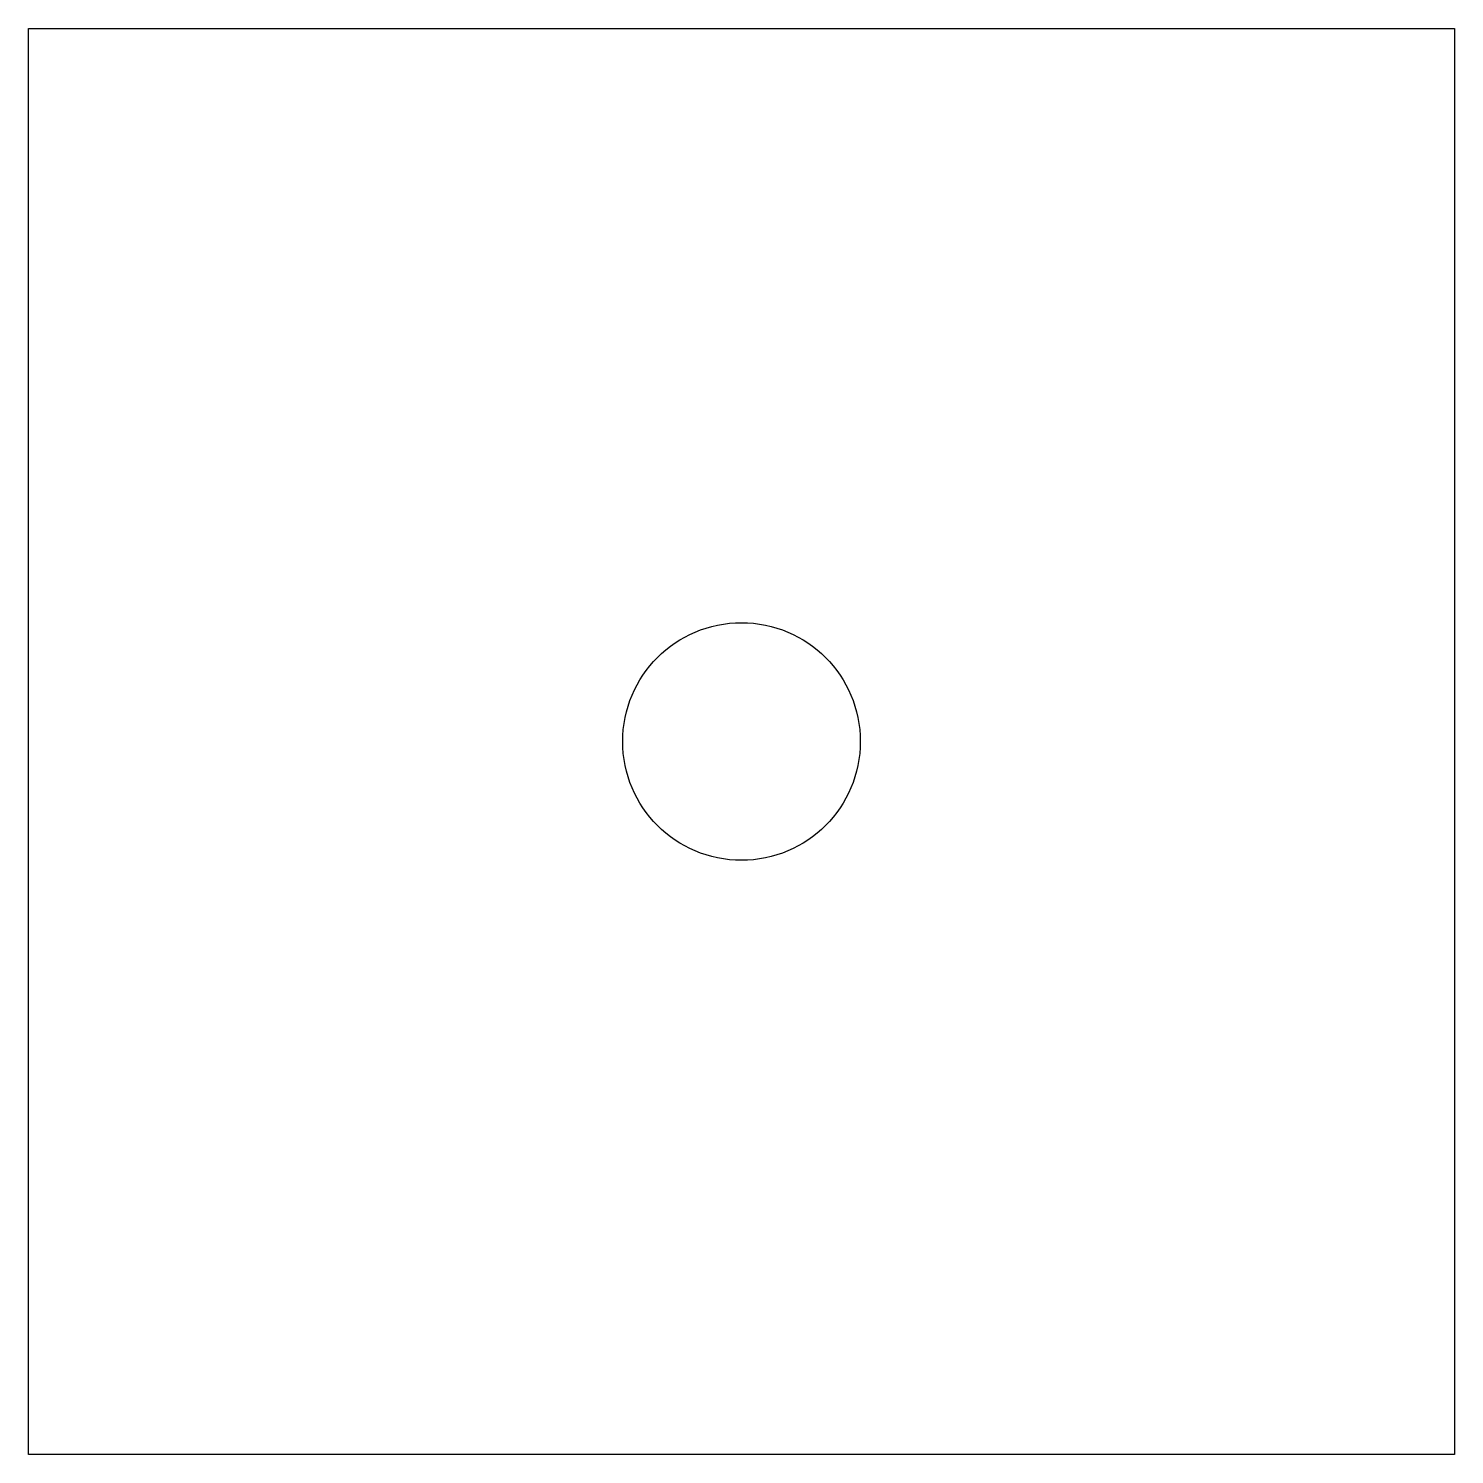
# Model space of a CAD drawing. Extents: x -0.75 to 0.75, y -0.75 to 0.75.
import ezdxf

# ---------------------------------------------------------------- set-up
doc = ezdxf.new("R2010")
doc.units = 0
doc.header["$MEASUREMENT"] = 0

msp = doc.modelspace()

# ---------------------------------------------------------------- linework, layer by layer
msp.add_lwpolyline([(-0.75, 0.75), (0.75, 0.75), (0.75, -0.75), (-0.75, -0.75)], close=True)
msp.add_circle((0, 0), 0.125)

doc.saveas('drawing.dxf')
